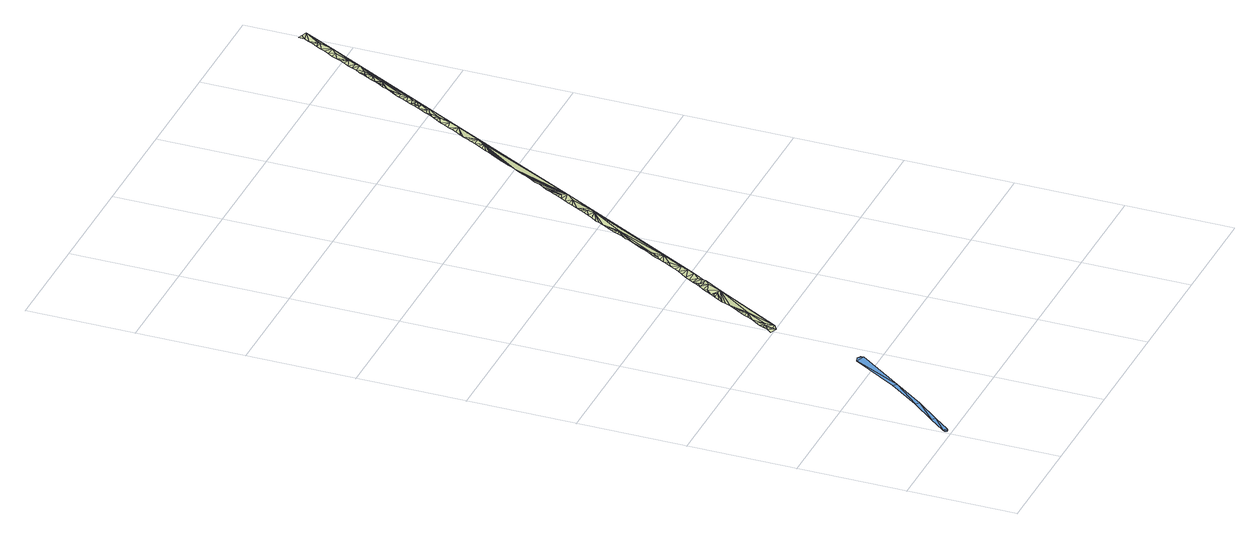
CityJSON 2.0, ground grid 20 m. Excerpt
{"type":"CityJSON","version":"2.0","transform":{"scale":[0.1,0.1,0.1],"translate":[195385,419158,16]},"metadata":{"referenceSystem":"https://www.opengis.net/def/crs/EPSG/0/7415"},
"CityObjects":{
"waterbody1":{"type":"WaterBody","attributes":{"3df_class":"Water","bgt_status":"bestaand","bgt_type":"waterloop","relatievehoogteligging":0,"aantal_punten":0},"geometry":[{"type":"MultiSurface","lod":"1","boundaries":[[[0,1,2]],[[3,4,5]],[[6,7,8]],[[6,8,9]],[[9,2,1]],[[2,9,8]],[[10,7,5]],[[10,8,7]],[[4,10,5]],[[11,4,3]],[[12,11,3]],[[13,12,3]],[[13,14,12]]]}]},
"landuse1":{"type":"LandUse","attributes":{"3df_class":"Terrain","bgt_status":"bestaand","bgt_functie":"berm","relatievehoogteligging":0,"bgt_fysiekvoorkomen":"groenvoorziening","ondersteunendwegdeeloptalud":"false","plus_fysiekvoorkomen":"gras- en kruidachtigen","aantal_punten":0},"geometry":[{"type":"MultiSurface","lod":"1","boundaries":[[[15,16,17]],[[18,19,20]],[[21,22,23]],[[24,25,23]],[[26,24,22]],[[27,28,26]],[[29,30,27]],[[31,29,27]],[[31,32,29]],[[29,32,33]],[[33,32,34]],[[34,32,35]],[[35,32,36]],[[18,37,38]],[[32,38,39]],[[32,18,38]],[[40,41,42]],[[41,43,42]],[[44,41,40]],[[42,44,40]],[[45,46,20]],[[47,45,19]],[[48,47,49]],[[50,48,51]],[[52,53,54]],[[55,50,56]],[[57,58,55]],[[57,59,58]],[[60,61,62]],[[63,64,59]],[[54,63,52]],[[63,54,64]],[[65,66,67]],[[52,68,53]],[[69,70,68]],[[71,72,69]],[[73,74,75]],[[76,73,75]],[[77,76,75]],[[78,79,77]],[[80,78,77]],[[81,80,77]],[[82,81,77]],[[83,84,85]],[[85,84,86]],[[86,84,87]],[[87,84,88]],[[88,84,89]],[[89,84,90]],[[90,84,91]],[[91,84,92]],[[93,91,92]],[[94,93,92]],[[95,92,96]],[[96,97,98]],[[98,97,99]],[[99,97,100]],[[100,67,101]],[[101,67,102]],[[102,67,66]],[[66,65,103]],[[103,65,104]],[[105,103,104]],[[106,105,104]],[[107,104,108]],[[108,104,109]],[[109,65,110]],[[110,65,111]],[[111,65,112]],[[112,65,113]],[[113,65,114]],[[114,65,115]],[[115,65,116]],[[116,65,117]],[[118,116,117]],[[119,118,117]],[[120,119,117]],[[121,120,117]],[[122,121,117]],[[123,122,117]],[[124,117,125]],[[125,117,126]],[[126,117,127]],[[127,117,128]],[[128,129,130]],[[130,129,131]],[[131,129,132]],[[132,129,61]],[[133,61,134]],[[134,61,135]],[[135,61,60]],[[60,62,136]],[[136,62,137]],[[137,62,138]],[[139,137,138]],[[140,138,141]],[[142,143,144]],[[144,145,146]],[[147,148,149]],[[150,151,146]],[[152,150,146]],[[153,154,155]],[[155,154,156]],[[157,158,154]],[[157,159,158]],[[158,159,160]],[[160,159,161]],[[161,159,162]],[[163,161,162]],[[164,165,166]],[[167,168,169]],[[170,166,171]],[[172,170,171]],[[169,173,167]],[[174,175,176]],[[177,178,179]],[[180,181,182]],[[183,184,181]],[[183,185,184]],[[184,185,186]],[[186,185,187]],[[187,149,188]],[[189,148,147]],[[190,189,191]],[[192,190,191]],[[178,192,179]],[[193,178,177]],[[194,193,177]],[[15,194,16]],[[195,15,17]],[[84,77,71]],[[79,76,77]],[[84,83,82]],[[196,65,57]],[[18,197,37]],[[49,47,198]],[[199,186,187]],[[194,177,16]],[[173,182,200]],[[177,179,16]],[[174,176,171]],[[16,183,145]],[[183,157,145]],[[179,192,191]],[[198,47,19]],[[56,50,51]],[[201,156,150]],[[153,155,201]],[[92,95,94]],[[92,65,202]],[[187,191,147]],[[16,191,183]],[[180,183,181]],[[168,203,169]],[[171,166,174]],[[168,175,203]],[[97,96,92]],[[100,97,202]],[[77,84,82]],[[72,70,69]],[[63,57,52]],[[75,74,71]],[[69,68,52]],[[74,72,71]],[[201,155,156]],[[157,154,153]],[[174,166,162]],[[180,182,173]],[[92,57,65]],[[67,202,65]],[[202,67,100]],[[92,202,97]],[[176,175,172]],[[171,176,172]],[[159,157,183]],[[174,159,183]],[[191,185,183]],[[179,191,16]],[[198,19,204]],[[56,51,204]],[[27,30,28]],[[31,27,22]],[[71,92,84]],[[59,57,63]],[[52,71,69]],[[92,52,57]],[[71,77,75]],[[92,71,52]],[[146,145,152]],[[144,146,151]],[[169,174,183]],[[180,169,183]],[[22,24,23]],[[31,22,21]],[[173,200,167]],[[180,173,169]],[[18,42,197]],[[20,44,18]],[[51,48,49]],[[57,55,196]],[[51,49,198]],[[204,51,198]],[[62,145,141]],[[123,117,124]],[[129,65,61]],[[133,132,61]],[[140,141,143]],[[139,138,140]],[[141,145,143]],[[62,141,138]],[[143,145,144]],[[140,143,142]],[[26,28,24]],[[27,26,22]],[[153,201,152]],[[157,153,145]],[[61,65,145]],[[62,61,145]],[[204,19,18]],[[56,204,196]],[[162,166,165]],[[174,162,159]],[[165,164,163]],[[162,165,163]],[[203,175,174]],[[169,203,174]],[[55,58,50]],[[196,55,56]],[[152,201,150]],[[153,152,145]],[[147,191,189]],[[185,191,187]],[[187,147,149]],[[199,187,188]],[[36,32,205]],[[196,18,21]],[[29,33,206]],[[30,29,206]],[[32,39,205]],[[196,204,18]],[[18,32,31]],[[21,18,31]],[[20,19,45]],[[44,20,46]],[[42,43,197]],[[44,42,18]],[[117,65,129]],[[128,117,129]],[[104,65,109]],[[106,104,107]]]}]}
},
"vertices":[
[181,234,8],[174,238,8],[181,229,8],[9,18,8],[39,42,8],[33,48,8],[112,149,8],[70,92,8],[118,143,8],[164,235,8],[76,86,8],[15,12,8],[11,9,8],[5,12,8],[7,9,8],
[776,1478,22],[796,1483,21],[787,1487,21],[278,528,18],[288,552,19],[272,548,18],[207,401,17],[202,402,15],[196,394,17],[190,407,17],[185,399,16],[198,412,17],[202,418,17],[195,416,16],[208,418,17],[200,425,16],[208,402,16],[228,458,18],[210,442,17],[215,451,17],[219,460,17],[224,469,17],[244,504,17],[239,495,17],[234,486,17],[262,532,18],[258,530,16],[268,528,18],[253,521,16],[263,538,16],[273,556,16],[268,547,16],[278,565,17],[282,573,18],[282,568,19],[287,580,17],[288,568,17],[328,618,17],[317,625,17],[311,616,17],[302,578,17],[298,568,19],[312,588,19],[293,589,16],[299,598,16],[602,1149,19],[608,1132,19],[618,1152,19],[318,602,19],[305,607,17],[473,881,19],[454,878,17],[462,868,17],[321,634,17],[332,642,17],[326,643,17],[348,658,18],[331,651,17],[340,669,17],[336,660,17],[342,668,19],[345,678,17],[352,682,17],[355,695,17],[350,686,17],[359,704,17],[364,712,17],[369,721,17],[374,730,17],[398,758,16],[378,739,17],[383,747,17],[388,756,16],[393,765,16],[397,773,16],[402,782,16],[407,791,16],[438,818,17],[412,800,16],[416,808,15],[421,817,17],[426,826,17],[438,832,18],[431,835,17],[435,843,17],[440,852,17],[445,861,17],[450,869,17],[459,887,17],[472,892,17],[464,896,17],[469,904,17],[473,913,17],[478,922,17],[483,930,17],[488,939,18],[492,948,17],[497,957,18],[502,965,18],[507,974,17],[511,983,18],[516,992,18],[572,1072,19],[521,1000,18],[526,1009,18],[530,1018,18],[535,1026,18],[540,1035,18],[545,1044,18],[550,1053,19],[554,1061,19],[559,1070,19],[564,1079,19],[569,1088,19],[582,1088,20],[573,1096,19],[578,1105,19],[583,1114,18],[588,1122,18],[592,1131,19],[597,1140,19],[607,1157,19],[611,1166,19],[622,1172,21],[616,1175,20],[621,1184,20],[628,1178,19],[626,1192,20],[628,1192,21],[630,1201,20],[645,1201,20],[642,1202,19],[752,1412,21],[743,1415,20],[739,1406,20],[640,1218,19],[635,1210,20],[652,1218,19],[658,1228,20],[649,1236,19],[648,1228,21],[645,1227,19],[662,1238,19],[654,1245,19],[668,1248,20],[659,1254,19],[663,1263,19],[672,1262,19],[668,1272,19],[673,1281,20],[672,1278,21],[678,1290,20],[701,1334,20],[696,1325,20],[708,1328,21],[682,1299,20],[688,1302,21],[687,1307,20],[708,1342,21],[698,1308,20],[692,1316,20],[688,1308,21],[772,1452,22],[762,1451,21],[772,1448,22],[718,1348,20],[715,1361,21],[710,1352,20],[728,1358,22],[720,1370,20],[732,1368,21],[724,1379,20],[738,1382,22],[734,1397,21],[748,1424,21],[753,1433,21],[762,1422,22],[757,1442,21],[767,1460,22],[771,1469,22],[778,1490,21],[300,565,17],[248,512,16],[288,562,17],[729,1388,21],[706,1343,20],[648,1222,19],[442,828,19],[692,1318,21],[298,562,19],[229,477,17],[205,434,17]
]}
